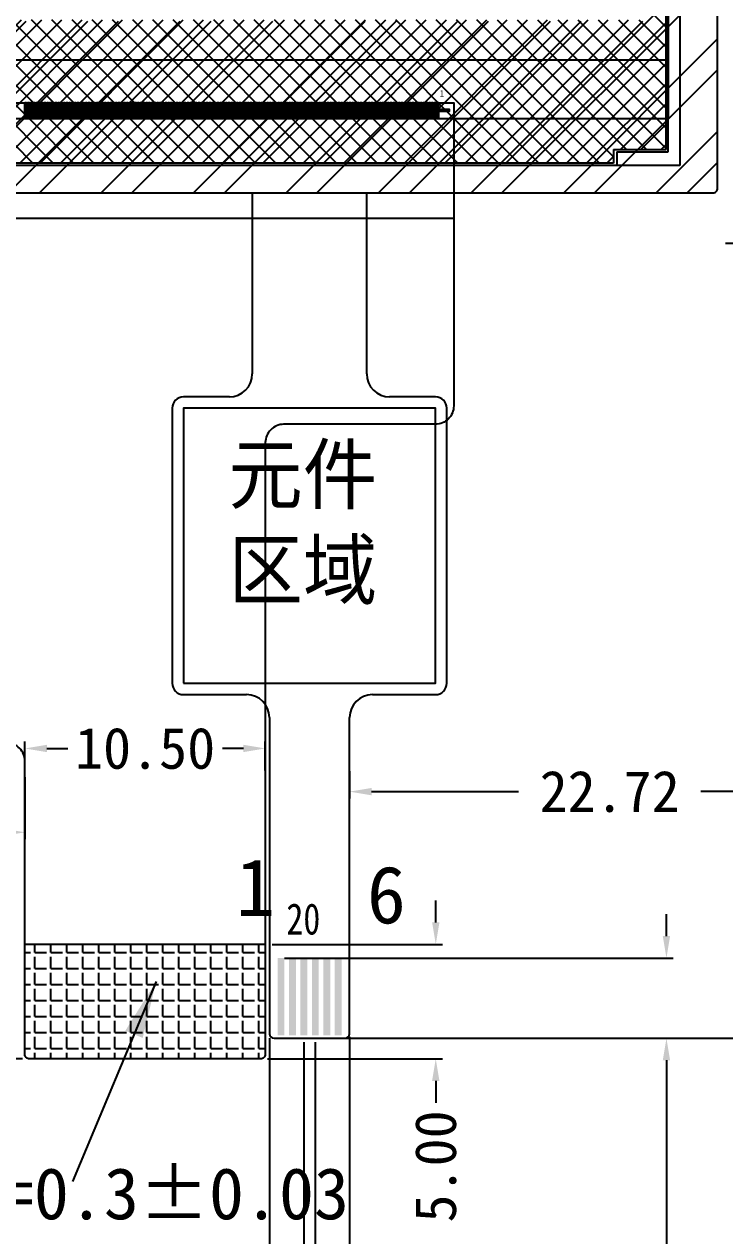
# Model space of a CAD drawing. Header units: millimetres. Extents: x -334 to 203, y -30 to 226.
# Drawn here: x -258.1 to -227.5, y 50 to 102.9 of the extents above; entities that cross this region are included whole.
import ezdxf

# ---------------------------------------------------------------- set-up
doc = ezdxf.new("R2010")
doc.units = ezdxf.units.MM
for name, color, linetype in [('', 7, 'Continuous'), ('DIM', 3, 'Continuous'), ('lens', 6, 'Continuous')]:
    doc.layers.add(name, color=color, linetype=linetype)
doc.styles.add('MONOTXT', font='simsun.ttc', dxfattribs={"width": 0.8, "height": 0.06})
doc.styles.add('宋体', font='')
doc.styles.get('宋体').set_extended_font_data('SimSun')
doc.dimstyles.new('ISO-25', dxfattribs={"dimtxt": 2.5, "dimasz": 2.5, "dimexe": 1.25, "dimexo": 0.625, "dimtad": 1, "dimtxsty": 'Standard', "dimcen": 2.5, "dimadec": 0, "dimazin": 0, "dimtfac": 1, "dimtmove": 0, "dimatfit": 3, "dimfxl": 1, "dimarcsym": 0})
doc.dimstyles.new('ISO-25$0', dxfattribs={"dimscale": 0.6, "dimtxt": 1.2, "dimasz": 1.6, "dimexe": 0.5, "dimexo": 0.5, "dimtad": 0, "dimzin": 1, "dimdsep": 46, "dimtxsty": 'Standard', "dimcen": 1.5, "dimadec": 0, "dimazin": 0, "dimtp": 1.2, "dimtm": 1.2, "dimtfac": 1, "dimtofl": 0, "dimtmove": 0, "dimatfit": 0, "dimfxl": 0.5, "dimtolj": 1, "dimarcsym": 0})

# ---------------------------------------------------------------- blocks, each defined once
blk = doc.blocks.new('A$C39B32D12')
at = {"layer": '', "color": 0}
for p, q in [((22.85, 0), (22.85, -63.6)), ((22.85, -61.05), (-22.85, -61.05)), ((-22.85, -63.6), (22.85, -63.6))]:
    blk.add_line(p, q, dxfattribs=at)
for points in [[(-5.25, -62.9), (-5.19, -62.9), (-5.19, -63.6), (-5.25, -63.6)], [(-5.13, -62.9), (-5.07, -62.9), (-5.07, -63.6), (-5.13, -63.6)], [(-5.01, -62.9), (-4.95, -62.9), (-4.95, -63.6), (-5.01, -63.6)], [(-4.89, -62.9), (-4.83, -62.9), (-4.83, -63.6), (-4.89, -63.6)], [(-4.77, -62.9), (-4.71, -62.9), (-4.71, -63.6), (-4.77, -63.6)], [(-4.65, -62.9), (-4.59, -62.9), (-4.59, -63.6), (-4.65, -63.6)], [(-4.53, -62.9), (-4.47, -62.9), (-4.47, -63.6), (-4.53, -63.6)], [(-4.41, -62.9), (-4.35, -62.9), (-4.35, -63.6), (-4.41, -63.6)], [(-4.29, -62.9), (-4.23, -62.9), (-4.23, -63.6), (-4.29, -63.6)], [(-4.17, -62.9), (-4.11, -62.9), (-4.11, -63.6), (-4.17, -63.6)], [(-4.05, -62.9), (-3.99, -62.9), (-3.99, -63.6), (-4.05, -63.6)], [(-3.93, -62.9), (-3.87, -62.9), (-3.87, -63.6), (-3.93, -63.6)], [(-3.81, -62.9), (-3.75, -62.9), (-3.75, -63.6), (-3.81, -63.6)], [(-3.69, -62.9), (-3.63, -62.9), (-3.63, -63.6), (-3.69, -63.6)], [(-3.57, -62.9), (-3.51, -62.9), (-3.51, -63.6), (-3.57, -63.6)], [(-3.45, -62.9), (-3.39, -62.9), (-3.39, -63.6), (-3.45, -63.6)], [(-3.33, -62.9), (-3.27, -62.9), (-3.27, -63.6), (-3.33, -63.6)], [(-3.21, -62.9), (-3.15, -62.9), (-3.15, -63.6), (-3.21, -63.6)], [(-3.09, -62.9), (-3.03, -62.9), (-3.03, -63.6), (-3.09, -63.6)], [(-2.97, -62.9), (-2.91, -62.9), (-2.91, -63.6), (-2.97, -63.6)], [(-2.85, -62.9), (-2.79, -62.9), (-2.79, -63.6), (-2.85, -63.6)], [(-2.73, -62.9), (-2.67, -62.9), (-2.67, -63.6), (-2.73, -63.6)], [(-2.61, -62.9), (-2.55, -62.9), (-2.55, -63.6), (-2.61, -63.6)], [(-2.49, -62.9), (-2.43, -62.9), (-2.43, -63.6), (-2.49, -63.6)], [(-2.37, -62.9), (-2.31, -62.9), (-2.31, -63.6), (-2.37, -63.6)], [(-2.25, -62.9), (-2.19, -62.9), (-2.19, -63.6), (-2.25, -63.6)], [(-2.13, -62.9), (-2.07, -62.9), (-2.07, -63.6), (-2.13, -63.6)], [(-2.01, -62.9), (-1.95, -62.9), (-1.95, -63.6), (-2.01, -63.6)], [(-1.89, -62.9), (-1.83, -62.9), (-1.83, -63.6), (-1.89, -63.6)], [(-1.77, -62.9), (-1.71, -62.9), (-1.71, -63.6), (-1.77, -63.6)], [(-1.65, -62.9), (-1.59, -62.9), (-1.59, -63.6), (-1.65, -63.6)], [(-1.53, -62.9), (-1.47, -62.9), (-1.47, -63.6), (-1.53, -63.6)], [(-1.41, -62.9), (-1.35, -62.9), (-1.35, -63.6), (-1.41, -63.6)], [(-1.29, -62.9), (-1.23, -62.9), (-1.23, -63.6), (-1.29, -63.6)], [(-1.17, -62.9), (-1.11, -62.9), (-1.11, -63.6), (-1.17, -63.6)], [(-1.05, -62.9), (-0.99, -62.9), (-0.99, -63.6), (-1.05, -63.6)], [(-0.93, -62.9), (-0.87, -62.9), (-0.87, -63.6), (-0.93, -63.6)], [(-0.81, -62.9), (-0.75, -62.9), (-0.75, -63.6), (-0.81, -63.6)], [(-0.69, -62.9), (-0.63, -62.9), (-0.63, -63.6), (-0.69, -63.6)], [(-0.57, -62.9), (-0.51, -62.9), (-0.51, -63.6), (-0.57, -63.6)], [(-0.45, -62.9), (-0.39, -62.9), (-0.39, -63.6), (-0.45, -63.6)], [(-0.33, -62.9), (-0.27, -62.9), (-0.27, -63.6), (-0.33, -63.6)], [(-0.21, -62.9), (-0.15, -62.9), (-0.15, -63.6), (-0.21, -63.6)], [(-0.09, -62.9), (-0.03, -62.9), (-0.03, -63.6), (-0.09, -63.6)], [(0.03, -62.9), (0.09, -62.9), (0.09, -63.6), (0.03, -63.6)], [(0.15, -62.9), (0.21, -62.9), (0.21, -63.6), (0.15, -63.6)], [(0.27, -62.9), (0.33, -62.9), (0.33, -63.6), (0.27, -63.6)], [(0.39, -62.9), (0.45, -62.9), (0.45, -63.6), (0.39, -63.6)], [(0.51, -62.9), (0.57, -62.9), (0.57, -63.6), (0.51, -63.6)], [(0.63, -62.9), (0.69, -62.9), (0.69, -63.6), (0.63, -63.6)], [(0.75, -62.9), (0.81, -62.9), (0.81, -63.6), (0.75, -63.6)], [(0.87, -62.9), (0.93, -62.9), (0.93, -63.6), (0.87, -63.6)], [(0.99, -62.9), (1.05, -62.9), (1.05, -63.6), (0.99, -63.6)], [(1.11, -62.9), (1.17, -62.9), (1.17, -63.6), (1.11, -63.6)], [(1.23, -62.9), (1.29, -62.9), (1.29, -63.6), (1.23, -63.6)], [(1.35, -62.9), (1.41, -62.9), (1.41, -63.6), (1.35, -63.6)], [(1.47, -62.9), (1.53, -62.9), (1.53, -63.6), (1.47, -63.6)], [(1.59, -62.9), (1.65, -62.9), (1.65, -63.6), (1.59, -63.6)], [(1.71, -62.9), (1.77, -62.9), (1.77, -63.6), (1.71, -63.6)], [(1.83, -62.9), (1.89, -62.9), (1.89, -63.6), (1.83, -63.6)], [(1.95, -62.9), (2.01, -62.9), (2.01, -63.6), (1.95, -63.6)], [(2.07, -62.9), (2.13, -62.9), (2.13, -63.6), (2.07, -63.6)], [(2.19, -62.9), (2.25, -62.9), (2.25, -63.6), (2.19, -63.6)], [(2.31, -62.9), (2.37, -62.9), (2.37, -63.6), (2.31, -63.6)], [(2.43, -62.9), (2.49, -62.9), (2.49, -63.6), (2.43, -63.6)], [(2.55, -62.9), (2.61, -62.9), (2.61, -63.6), (2.55, -63.6)], [(2.67, -62.9), (2.73, -62.9), (2.73, -63.6), (2.67, -63.6)], [(2.79, -62.9), (2.85, -62.9), (2.85, -63.6), (2.79, -63.6)], [(2.91, -62.9), (2.97, -62.9), (2.97, -63.6), (2.91, -63.6)], [(3.03, -62.9), (3.09, -62.9), (3.09, -63.6), (3.03, -63.6)], [(3.15, -62.9), (3.21, -62.9), (3.21, -63.6), (3.15, -63.6)], [(3.27, -62.9), (3.33, -62.9), (3.33, -63.6), (3.27, -63.6)], [(3.39, -62.9), (3.45, -62.9), (3.45, -63.6), (3.39, -63.6)], [(3.51, -62.9), (3.57, -62.9), (3.57, -63.6), (3.51, -63.6)], [(3.63, -62.9), (3.69, -62.9), (3.69, -63.6), (3.63, -63.6)], [(3.75, -62.9), (3.81, -62.9), (3.81, -63.6), (3.75, -63.6)], [(3.87, -62.9), (3.93, -62.9), (3.93, -63.6), (3.87, -63.6)], [(3.99, -62.9), (4.05, -62.9), (4.05, -63.6), (3.99, -63.6)], [(4.11, -62.9), (4.17, -62.9), (4.17, -63.6), (4.11, -63.6)], [(4.23, -62.9), (4.29, -62.9), (4.29, -63.6), (4.23, -63.6)], [(4.35, -62.9), (4.41, -62.9), (4.41, -63.6), (4.35, -63.6)], [(4.47, -62.9), (4.53, -62.9), (4.53, -63.6), (4.47, -63.6)], [(4.59, -62.9), (4.65, -62.9), (4.65, -63.6), (4.59, -63.6)], [(4.71, -62.9), (4.77, -62.9), (4.77, -63.6), (4.71, -63.6)], [(4.83, -62.9), (4.89, -62.9), (4.89, -63.6), (4.83, -63.6)], [(4.95, -62.9), (5.01, -62.9), (5.01, -63.6), (4.95, -63.6)], [(5.07, -62.9), (5.13, -62.9), (5.13, -63.6), (5.07, -63.6)], [(5.19, -62.9), (5.25, -62.9), (5.25, -63.6), (5.19, -63.6)], [(5.31, -62.9), (5.37, -62.9), (5.37, -63.6), (5.31, -63.6)], [(5.43, -62.9), (5.49, -62.9), (5.49, -63.6), (5.43, -63.6)], [(5.55, -62.9), (5.61, -62.9), (5.61, -63.6), (5.55, -63.6)], [(5.67, -62.9), (5.73, -62.9), (5.73, -63.6), (5.67, -63.6)], [(5.79, -62.9), (5.85, -62.9), (5.85, -63.6), (5.79, -63.6)], [(5.91, -62.9), (5.97, -62.9), (5.97, -63.6), (5.91, -63.6)], [(6.03, -62.9), (6.09, -62.9), (6.09, -63.6), (6.03, -63.6)], [(6.15, -62.9), (6.21, -62.9), (6.21, -63.6), (6.15, -63.6)], [(6.27, -62.9), (6.33, -62.9), (6.33, -63.6), (6.27, -63.6)], [(6.39, -62.9), (6.45, -62.9), (6.45, -63.6), (6.39, -63.6)], [(6.51, -62.9), (6.57, -62.9), (6.57, -63.6), (6.51, -63.6)], [(6.63, -62.9), (6.69, -62.9), (6.69, -63.6), (6.63, -63.6)], [(6.75, -62.9), (6.81, -62.9), (6.81, -63.6), (6.75, -63.6)], [(6.87, -62.9), (6.93, -62.9), (6.93, -63.6), (6.87, -63.6)], [(6.99, -62.9), (7.05, -62.9), (7.05, -63.6), (6.99, -63.6)], [(7.11, -62.9), (7.17, -62.9), (7.17, -63.6), (7.11, -63.6)], [(7.23, -62.9), (7.29, -62.9), (7.29, -63.6), (7.23, -63.6)], [(7.35, -62.9), (7.41, -62.9), (7.41, -63.6), (7.35, -63.6)], [(7.47, -62.9), (7.53, -62.9), (7.53, -63.6), (7.47, -63.6)], [(7.59, -62.9), (7.65, -62.9), (7.65, -63.6), (7.59, -63.6)], [(7.71, -62.9), (7.77, -62.9), (7.77, -63.6), (7.71, -63.6)], [(7.83, -62.9), (7.89, -62.9), (7.89, -63.6), (7.83, -63.6)], [(7.95, -62.9), (8.01, -62.9), (8.01, -63.6), (7.95, -63.6)], [(8.07, -62.9), (8.13, -62.9), (8.13, -63.6), (8.07, -63.6)], [(8.19, -62.9), (8.25, -62.9), (8.25, -63.6), (8.19, -63.6)], [(8.31, -62.9), (8.37, -62.9), (8.37, -63.6), (8.31, -63.6)], [(8.43, -62.9), (8.49, -62.9), (8.49, -63.6), (8.43, -63.6)], [(8.55, -62.9), (8.61, -62.9), (8.61, -63.6), (8.55, -63.6)], [(8.67, -62.9), (8.73, -62.9), (8.73, -63.6), (8.67, -63.6)], [(8.79, -62.9), (8.85, -62.9), (8.85, -63.6), (8.79, -63.6)], [(8.91, -62.9), (8.97, -62.9), (8.97, -63.6), (8.91, -63.6)], [(9.03, -62.9), (9.09, -62.9), (9.09, -63.6), (9.03, -63.6)], [(9.15, -62.9), (9.21, -62.9), (9.21, -63.6), (9.15, -63.6)], [(9.27, -62.9), (9.33, -62.9), (9.33, -63.6), (9.27, -63.6)], [(9.39, -62.9), (9.45, -62.9), (9.45, -63.6), (9.39, -63.6)], [(9.51, -62.9), (9.57, -62.9), (9.57, -63.6), (9.51, -63.6)], [(9.63, -62.9), (9.69, -62.9), (9.69, -63.6), (9.63, -63.6)], [(9.75, -62.9), (9.81, -62.9), (9.81, -63.6), (9.75, -63.6)], [(9.87, -62.9), (9.93, -62.9), (9.93, -63.6), (9.87, -63.6)], [(9.99, -62.9), (10.05, -62.9), (10.05, -63.6), (9.99, -63.6)], [(10.11, -62.9), (10.17, -62.9), (10.17, -63.6), (10.11, -63.6)], [(10.23, -62.9), (10.29, -62.9), (10.29, -63.6), (10.23, -63.6)], [(10.35, -62.9), (10.41, -62.9), (10.41, -63.6), (10.35, -63.6)], [(10.47, -62.9), (10.53, -62.9), (10.53, -63.6), (10.47, -63.6)], [(10.59, -62.9), (10.65, -62.9), (10.65, -63.6), (10.59, -63.6)], [(10.71, -62.9), (10.77, -62.9), (10.77, -63.6), (10.71, -63.6)], [(10.83, -62.9), (10.89, -62.9), (10.89, -63.6), (10.83, -63.6)], [(10.95, -62.9), (11.01, -62.9), (11.01, -63.6), (10.95, -63.6)], [(11.07, -62.9), (11.13, -62.9), (11.13, -63.6), (11.07, -63.6)], [(11.19, -62.9), (11.25, -62.9), (11.25, -63.6), (11.19, -63.6)], [(11.31, -62.9), (11.37, -62.9), (11.37, -63.6), (11.31, -63.6)], [(11.43, -62.9), (11.49, -62.9), (11.49, -63.6), (11.43, -63.6)], [(11.55, -62.9), (11.61, -62.9), (11.61, -63.6), (11.55, -63.6)], [(11.67, -62.9), (11.73, -62.9), (11.73, -63.6), (11.67, -63.6)], [(11.79, -62.9), (11.85, -62.9), (11.85, -63.6), (11.79, -63.6)], [(11.91, -62.9), (11.97, -62.9), (11.97, -63.6), (11.91, -63.6)], [(12.03, -62.9), (12.09, -62.9), (12.09, -63.6), (12.03, -63.6)], [(12.15, -62.9), (12.21, -62.9), (12.21, -63.6), (12.15, -63.6)], [(12.27, -62.9), (12.33, -62.9), (12.33, -63.6), (12.27, -63.6)], [(12.39, -62.9), (12.45, -62.9), (12.45, -63.6), (12.39, -63.6)], [(12.51, -62.9), (12.57, -62.9), (12.57, -63.6), (12.51, -63.6)], [(12.63, -62.9), (12.69, -62.9), (12.69, -63.6), (12.63, -63.6)], [(12.75, -62.9), (12.81, -62.9), (12.81, -63.6), (12.75, -63.6)], [(12.81, -63.2), (13.28, -63.2), (13.28, -63.3), (12.81, -63.3)]]:
    blk.add_lwpolyline(points, close=True, dxfattribs=at)
at = {"insert": (12.866, -62.368), "char_height": 0.27632, "width": 1.94809, "attachment_point": 1, "rotation": 0, "style": '宋体'}
blk.add_mtext('{\\fNSimSun|b0|i0|c134|p49;\\C0;1}', dxfattribs=at)
blk = doc.blocks.new('*D102')
at = {"color": 0, "lineweight": -2}
for p, q in [((-276.624, 95.556), (-306.919, 95.556)), ((-306.619, 94.596), (-306.619, 80.481)), ((-306.619, 58.716), (-306.619, 72.831)), ((-258.124, 57.756), (-306.919, 57.756))]:
    blk.add_line(p, q, dxfattribs=at)
at = {"color": 0}
for points in [[(-306.779, 94.596), (-306.459, 94.596), (-306.619, 95.556)], [(-306.779, 58.716), (-306.459, 58.716), (-306.619, 57.756)]]:
    blk.add_solid(points, dxfattribs=at)
at = {"layer": 'Defpoints', "color": 0}
for p in [(-276.324, 95.556), (-306.619, 57.756), (-257.824, 57.756)]:
    blk.add_point(p, dxfattribs=at)
at = {"color": 0, "insert": (-306.619, 76.656), "char_height": 1.8, "attachment_point": 5, "rotation": 90}
blk.add_mtext('\\A1;37.80', dxfattribs=at)
blk = doc.blocks.new('*D103')
at = {"color": 0, "lineweight": -2}
for p, q in [((-276.324, 96.456), (-276.324, 67.348)), ((-258.024, 70.05), (-258.024, 67.348)), ((-275.364, 67.648), (-270.699, 67.648)), ((-258.984, 67.648), (-263.649, 67.648))]:
    blk.add_line(p, q, dxfattribs=at)
at = {"color": 0}
for points in [[(-275.364, 67.808), (-275.364, 67.488), (-276.324, 67.648)], [(-258.984, 67.808), (-258.984, 67.488), (-258.024, 67.648)]]:
    blk.add_solid(points, dxfattribs=at)
at = {"layer": 'Defpoints', "color": 0}
for p in [(-276.324, 96.756), (-258.024, 70.35), (-258.024, 67.648)]:
    blk.add_point(p, dxfattribs=at)
at = {"color": 0, "insert": (-267.174, 67.648), "char_height": 1.8, "attachment_point": 5}
blk.add_mtext('\\A1;18.30', dxfattribs=at)
blk = doc.blocks.new('*D104')
at = {"color": 0, "lineweight": -2}
for p, q in [((-258.024, 70.35), (-258.024, 71.606)), ((-247.524, 70.35), (-247.524, 71.606)), ((-257.064, 71.306), (-256.149, 71.306)), ((-248.484, 71.306), (-249.399, 71.306))]:
    blk.add_line(p, q, dxfattribs=at)
at = {"color": 0}
for points in [[(-257.064, 71.466), (-257.064, 71.146), (-258.024, 71.306)], [(-248.484, 71.466), (-248.484, 71.146), (-247.524, 71.306)]]:
    blk.add_solid(points, dxfattribs=at)
at = {"layer": 'Defpoints', "color": 0}
for p in [(-247.524, 71.306), (-258.024, 70.05), (-247.524, 70.05)]:
    blk.add_point(p, dxfattribs=at)
at = {"color": 0, "insert": (-252.774, 71.306), "char_height": 1.8, "attachment_point": 5}
blk.add_mtext('\\A1;10.50', dxfattribs=at)
blk = doc.blocks.new('*D105')
at = {"color": 0, "lineweight": -2}
for p, q in [((-240.08, 63.716), (-240.08, 64.676)), ((-247.224, 62.756), (-239.78, 62.756)), ((-247.424, 57.756), (-239.78, 57.756)), ((-240.08, 56.796), (-240.08, 55.836))]:
    blk.add_line(p, q, dxfattribs=at)
at = {"color": 0}
for points in [[(-240.24, 63.716), (-239.92, 63.716), (-240.08, 62.756)], [(-240.24, 56.796), (-239.92, 56.796), (-240.08, 57.756)]]:
    blk.add_solid(points, dxfattribs=at)
at = {"layer": 'Defpoints', "color": 0}
for p in [(-247.524, 62.756), (-247.724, 57.756), (-240.08, 57.756)]:
    blk.add_point(p, dxfattribs=at)
at = {"color": 0, "insert": (-240.08, 53.061), "char_height": 1.8, "attachment_point": 5, "rotation": 90}
blk.add_mtext('\\A1;5.00', dxfattribs=at)
blk = doc.blocks.new('*D248')
at = {"layer": 'Defpoints', "color": 0}
for p in [(-247.344, 58.956), (-243.844, 59.021), (-243.844, 43.969)]:
    blk.add_point(p, dxfattribs=at)
at = {"layer": 'DIM', "color": 0, "lineweight": -2}
for p, q in [((-243.844, 58.721), (-243.844, 43.669)), ((-247.344, 58.656), (-247.344, 43.669)), ((-248.304, 43.969), (-249.264, 43.969)), ((-242.884, 43.969), (-237.846, 43.969))]:
    blk.add_line(p, q, dxfattribs=at)
at = {"layer": 'DIM', "color": 0}
for points in [[(-248.304, 44.129), (-248.304, 43.809), (-247.344, 43.969)], [(-242.884, 44.129), (-242.884, 43.809), (-243.844, 43.969)]]:
    blk.add_solid(points, dxfattribs=at)
at = {"layer": 'DIM', "color": 0, "insert": (-235.051, 43.969), "char_height": 1.8, "attachment_point": 5, "style": '宋体'}
blk.add_mtext('\\A1;3.50', dxfattribs=at)
blk = doc.blocks.new('*D251')
at = {"layer": 'Defpoints', "color": 0}
for p in [(-245.84, 58.789), (-245.34, 58.789), (-245.34, 47.27)]:
    blk.add_point(p, dxfattribs=at)
at = {"layer": 'DIM', "color": 0, "lineweight": -2}
for p, q in [((-245.84, 58.489), (-245.84, 46.97)), ((-245.34, 58.489), (-245.34, 46.97)), ((-246.8, 47.27), (-247.76, 47.27)), ((-244.38, 47.27), (-241.184, 47.27))]:
    blk.add_line(p, q, dxfattribs=at)
at = {"layer": 'DIM', "color": 0}
for points in [[(-246.8, 47.43), (-246.8, 47.11), (-245.84, 47.27)], [(-244.38, 47.43), (-244.38, 47.11), (-245.34, 47.27)]]:
    blk.add_solid(points, dxfattribs=at)
at = {"layer": 'DIM', "color": 0, "insert": (-237.064, 47.27), "char_height": 1.8, "attachment_point": 5, "style": '宋体'}
blk.add_mtext('\\A1;P*0.50', dxfattribs=at)
blk = doc.blocks.new('*D252')
at = {"layer": 'Defpoints', "color": 0}
for p in [(-246.99, 62.156), (-230.005, 62.156), (-246.834, 58.656)]:
    blk.add_point(p, dxfattribs=at)
at = {"layer": 'DIM', "color": 0, "lineweight": -2}
for p, q in [((-230.005, 63.116), (-230.005, 64.076)), ((-246.69, 62.156), (-229.705, 62.156)), ((-246.534, 58.656), (-229.705, 58.656)), ((-230.005, 57.696), (-230.005, 49.17))]:
    blk.add_line(p, q, dxfattribs=at)
at = {"layer": 'DIM', "color": 0}
for points in [[(-230.165, 63.116), (-229.845, 63.116), (-230.005, 62.156)], [(-230.165, 57.696), (-229.845, 57.696), (-230.005, 58.656)]]:
    blk.add_solid(points, dxfattribs=at)
at = {"layer": 'DIM', "color": 0, "insert": (-230.005, 43.19), "char_height": 1.8, "attachment_point": 5, "rotation": 90, "style": '宋体'}
blk.add_mtext('\\A1;3.50%%P0.3', dxfattribs=at)
blk = doc.blocks.new('*D260')
at = {"color": 0, "lineweight": -2}
for p, q in [((-227.419, 93.356), (-207.216, 93.356)), ((-207.516, 92.396), (-207.516, 79.831)), ((-207.516, 59.616), (-207.516, 72.181)), ((-243.744, 58.656), (-207.216, 58.656))]:
    blk.add_line(p, q, dxfattribs=at)
at = {"color": 0}
for points in [[(-207.676, 92.396), (-207.356, 92.396), (-207.516, 93.356)], [(-207.676, 59.616), (-207.356, 59.616), (-207.516, 58.656)]]:
    blk.add_solid(points, dxfattribs=at)
at = {"layer": 'Defpoints', "color": 0}
for p in [(-227.719, 93.356), (-207.516, 93.356), (-244.044, 58.656)]:
    blk.add_point(p, dxfattribs=at)
at = {"color": 0, "insert": (-207.516, 76.006), "char_height": 1.8, "attachment_point": 5, "rotation": 90}
blk.add_mtext('\\A1;34.70', dxfattribs=at)
blk = doc.blocks.new('*D262')
at = {"color": 0, "lineweight": -2}
for p, q in [((-221.124, 97.056), (-221.124, 69.122)), ((-243.844, 70.314), (-243.844, 69.122)), ((-242.884, 69.422), (-236.459, 69.422)), ((-222.084, 69.422), (-228.509, 69.422))]:
    blk.add_line(p, q, dxfattribs=at)
at = {"color": 0}
for points in [[(-242.884, 69.582), (-242.884, 69.262), (-243.844, 69.422)], [(-222.084, 69.582), (-222.084, 69.262), (-221.124, 69.422)]]:
    blk.add_solid(points, dxfattribs=at)
at = {"layer": 'Defpoints', "color": 0}
for p in [(-221.124, 97.356), (-243.844, 70.614), (-221.124, 69.422)]:
    blk.add_point(p, dxfattribs=at)
at = {"color": 0, "insert": (-232.484, 69.422), "char_height": 1.8, "attachment_point": 5}
blk.add_mtext('\\A1;22.72', dxfattribs=at)

msp = doc.modelspace()

# ---------------------------------------------------------------- hatches: boundary and pattern name
h = msp.add_hatch()
h.set_pattern_fill('ANSI37', color=0, scale=5, style=0)
h.set_pattern_definition([(45, (-18876.9607, 16054.7717), (-0.441941738, 0.441941738), []), (135, (-18876.9607, 16054.7717), (-0.441941738, -0.441941738), [])])
h.paths.add_polyline_path([(-232.319, 96.856), (-232.319, 97.456), (-230.024, 97.456), (-230.024, 162.406), (-275.724, 162.406), (-275.724, 97.456), (-273.429, 97.456), (-273.429, 96.856)])
h.paths.add_polyline_path([(-274.774, 103.106), (-274.774, 161.306), (-230.974, 161.306), (-230.974, 103.106)], flags=16)
h = msp.add_hatch()
h.set_pattern_fill('ANGLE', color=0, scale=0.1, style=0)
h.set_pattern_definition([(0, (285.84776, 21.8858), (0, 0.6985), [0.508, -0.1905]), (90, (285.84776, 21.8858), (-0.6985, 4e-17), [0.508, -0.1905])])
h.paths.add_polyline_path([(-247.724, 57.756, 0.414214), (-247.524, 57.956), (-247.524, 62.756), (-258.024, 62.756), (-258.024, 57.956, 0.414214), (-257.824, 57.756)])
at = {"layer": 'lens'}
h = msp.add_hatch(dxfattribs=at)
h.set_pattern_fill('ANSI32', color=256, scale=0.3, style=0)
h.set_pattern_definition([(45, (-2106.527, -1428.9422), (-2.0205576, 2.0205576), []), (45, (-2105.18, -1428.9422), (-2.0205576, 2.0205576), [])])
h.paths.add_polyline_path([(-230.674, 103.056), (-274.874, 103.056), (-274.874, 161.656), (-230.674, 161.656)], flags=16)
edge = h.paths.add_edge_path()
edge.add_line((-277.774, 164.056), (-277.774, 95.756))
edge.add_arc((-277.574, 95.756), 0.2, 180, 270)
edge.add_line((-277.574, 95.556), (-227.974, 95.556))
edge.add_arc((-227.974, 95.756), 0.2, 270, 360)
edge.add_line((-227.774, 95.756), (-227.774, 164.056))
edge.add_arc((-227.974, 164.056), 0.2, 360, 450)
edge.add_line((-227.974, 164.256), (-277.574, 164.256))
edge.add_arc((-277.574, 164.056), 0.2, 90, 180)

# ---------------------------------------------------------------- linework, layer by layer
at = {"color": 0, "ltscale": 3}
for p, q in [((-229.424, 163.356), (-229.424, 96.756)), ((-232.319, 97.456), (-232.319, 96.856)), ((-232.319, 97.456), (-230.024, 97.456)), ((-232.169, 97.356), (-232.169, 96.756)), ((-232.169, 97.356), (-229.924, 97.356)), ((-232.319, 96.856), (-273.429, 96.856)), ((-229.424, 96.756), (-276.324, 96.756))]:
    msp.add_line(p, q, dxfattribs=at)
at = {"color": 0}
for p, q in [((-230.024, 97.456), (-230.024, 162.406)), ((-229.924, 97.356), (-229.924, 161.506)), ((-266.254, 94.456), (-239.294, 94.456)), ((-247.524, 62.756), (-258.024, 62.756))]:
    msp.add_line(p, q, dxfattribs=at)
msp.add_lwpolyline([(-257.824, 57.756, -0.414214), (-258.024, 57.956), (-258.024, 70.75, 0.414214), (-258.824, 71.55), (-265.454, 71.55, -0.414214), (-266.254, 72.35), (-266.254, 99.486), (-239.294, 99.486), (-239.294, 86.256, -0.414214), (-240.094, 85.456), (-246.724, 85.456, 0.414214), (-247.524, 84.656), (-247.524, 57.956, -0.414214), (-247.724, 57.756)], format="xyb", close=True, dxfattribs=at)
for points in [[(-257.964, 99.486), (-258.024, 99.486), (-258.024, 98.806), (-257.964, 98.806), (-257.964, 99.486)], [(-257.844, 99.486), (-257.904, 99.486), (-257.904, 98.806), (-257.844, 98.806), (-257.844, 99.486)], [(-257.724, 99.486), (-257.784, 99.486), (-257.784, 98.806), (-257.724, 98.806), (-257.724, 99.486)], [(-257.604, 99.486), (-257.664, 99.486), (-257.664, 98.806), (-257.604, 98.806), (-257.604, 99.486)], [(-257.484, 99.486), (-257.544, 99.486), (-257.544, 98.806), (-257.484, 98.806), (-257.484, 99.486)], [(-257.364, 99.486), (-257.424, 99.486), (-257.424, 98.806), (-257.364, 98.806), (-257.364, 99.486)], [(-257.244, 99.486), (-257.304, 99.486), (-257.304, 98.806), (-257.244, 98.806), (-257.244, 99.486)], [(-257.124, 99.486), (-257.184, 99.486), (-257.184, 98.806), (-257.124, 98.806), (-257.124, 99.486)], [(-257.004, 99.486), (-257.064, 99.486), (-257.064, 98.806), (-257.004, 98.806), (-257.004, 99.486)], [(-256.884, 99.486), (-256.944, 99.486), (-256.944, 98.806), (-256.884, 98.806), (-256.884, 99.486)], [(-256.764, 99.486), (-256.824, 99.486), (-256.824, 98.806), (-256.764, 98.806), (-256.764, 99.486)], [(-256.644, 99.486), (-256.704, 99.486), (-256.704, 98.806), (-256.644, 98.806), (-256.644, 99.486)], [(-256.524, 99.486), (-256.584, 99.486), (-256.584, 98.806), (-256.524, 98.806), (-256.524, 99.486)], [(-256.404, 99.486), (-256.464, 99.486), (-256.464, 98.806), (-256.404, 98.806), (-256.404, 99.486)], [(-256.284, 99.486), (-256.344, 99.486), (-256.344, 98.806), (-256.284, 98.806), (-256.284, 99.486)], [(-256.164, 99.486), (-256.224, 99.486), (-256.224, 98.806), (-256.164, 98.806), (-256.164, 99.486)], [(-256.044, 99.486), (-256.104, 99.486), (-256.104, 98.806), (-256.044, 98.806), (-256.044, 99.486)], [(-255.924, 99.486), (-255.984, 99.486), (-255.984, 98.806), (-255.924, 98.806), (-255.924, 99.486)], [(-255.804, 99.486), (-255.864, 99.486), (-255.864, 98.806), (-255.804, 98.806), (-255.804, 99.486)], [(-255.684, 99.486), (-255.744, 99.486), (-255.744, 98.806), (-255.684, 98.806), (-255.684, 99.486)], [(-255.564, 99.486), (-255.624, 99.486), (-255.624, 98.806), (-255.564, 98.806), (-255.564, 99.486)], [(-255.444, 99.486), (-255.504, 99.486), (-255.504, 98.806), (-255.444, 98.806), (-255.444, 99.486)], [(-255.324, 99.486), (-255.384, 99.486), (-255.384, 98.806), (-255.324, 98.806), (-255.324, 99.486)], [(-255.204, 99.486), (-255.264, 99.486), (-255.264, 98.806), (-255.204, 98.806), (-255.204, 99.486)], [(-255.084, 99.486), (-255.144, 99.486), (-255.144, 98.806), (-255.084, 98.806), (-255.084, 99.486)], [(-254.964, 99.486), (-255.024, 99.486), (-255.024, 98.806), (-254.964, 98.806), (-254.964, 99.486)], [(-254.844, 99.486), (-254.904, 99.486), (-254.904, 98.806), (-254.844, 98.806), (-254.844, 99.486)], [(-254.724, 99.486), (-254.784, 99.486), (-254.784, 98.806), (-254.724, 98.806), (-254.724, 99.486)], [(-254.604, 99.486), (-254.664, 99.486), (-254.664, 98.806), (-254.604, 98.806), (-254.604, 99.486)], [(-254.484, 99.486), (-254.544, 99.486), (-254.544, 98.806), (-254.484, 98.806), (-254.484, 99.486)], [(-254.364, 99.486), (-254.424, 99.486), (-254.424, 98.806), (-254.364, 98.806), (-254.364, 99.486)], [(-254.244, 99.486), (-254.304, 99.486), (-254.304, 98.806), (-254.244, 98.806), (-254.244, 99.486)], [(-254.124, 99.486), (-254.184, 99.486), (-254.184, 98.806), (-254.124, 98.806), (-254.124, 99.486)], [(-254.004, 99.486), (-254.064, 99.486), (-254.064, 98.806), (-254.004, 98.806), (-254.004, 99.486)], [(-253.884, 99.486), (-253.944, 99.486), (-253.944, 98.806), (-253.884, 98.806), (-253.884, 99.486)], [(-253.764, 99.486), (-253.824, 99.486), (-253.824, 98.806), (-253.764, 98.806), (-253.764, 99.486)], [(-253.644, 99.486), (-253.704, 99.486), (-253.704, 98.806), (-253.644, 98.806), (-253.644, 99.486)], [(-253.524, 99.486), (-253.584, 99.486), (-253.584, 98.806), (-253.524, 98.806), (-253.524, 99.486)], [(-253.404, 99.486), (-253.464, 99.486), (-253.464, 98.806), (-253.404, 98.806), (-253.404, 99.486)], [(-253.284, 99.486), (-253.344, 99.486), (-253.344, 98.806), (-253.284, 98.806), (-253.284, 99.486)], [(-253.164, 99.486), (-253.224, 99.486), (-253.224, 98.806), (-253.164, 98.806), (-253.164, 99.486)], [(-253.044, 99.486), (-253.104, 99.486), (-253.104, 98.806), (-253.044, 98.806), (-253.044, 99.486)], [(-252.924, 99.486), (-252.984, 99.486), (-252.984, 98.806), (-252.924, 98.806), (-252.924, 99.486)], [(-252.804, 99.486), (-252.864, 99.486), (-252.864, 98.806), (-252.804, 98.806), (-252.804, 99.486)], [(-252.684, 99.486), (-252.744, 99.486), (-252.744, 98.806), (-252.684, 98.806), (-252.684, 99.486)], [(-252.564, 99.486), (-252.624, 99.486), (-252.624, 98.806), (-252.564, 98.806), (-252.564, 99.486)], [(-252.444, 99.486), (-252.504, 99.486), (-252.504, 98.806), (-252.444, 98.806), (-252.444, 99.486)], [(-252.324, 99.486), (-252.384, 99.486), (-252.384, 98.806), (-252.324, 98.806), (-252.324, 99.486)], [(-252.204, 99.486), (-252.264, 99.486), (-252.264, 98.806), (-252.204, 98.806), (-252.204, 99.486)], [(-252.084, 99.486), (-252.144, 99.486), (-252.144, 98.806), (-252.084, 98.806), (-252.084, 99.486)], [(-251.964, 99.486), (-252.024, 99.486), (-252.024, 98.806), (-251.964, 98.806), (-251.964, 99.486)], [(-251.844, 99.486), (-251.904, 99.486), (-251.904, 98.806), (-251.844, 98.806), (-251.844, 99.486)], [(-251.724, 99.486), (-251.784, 99.486), (-251.784, 98.806), (-251.724, 98.806), (-251.724, 99.486)], [(-251.604, 99.486), (-251.664, 99.486), (-251.664, 98.806), (-251.604, 98.806), (-251.604, 99.486)], [(-251.484, 99.486), (-251.544, 99.486), (-251.544, 98.806), (-251.484, 98.806), (-251.484, 99.486)], [(-251.364, 99.486), (-251.424, 99.486), (-251.424, 98.806), (-251.364, 98.806), (-251.364, 99.486)], [(-251.244, 99.486), (-251.304, 99.486), (-251.304, 98.806), (-251.244, 98.806), (-251.244, 99.486)], [(-251.124, 99.486), (-251.184, 99.486), (-251.184, 98.806), (-251.124, 98.806), (-251.124, 99.486)], [(-251.004, 99.486), (-251.064, 99.486), (-251.064, 98.806), (-251.004, 98.806), (-251.004, 99.486)], [(-250.884, 99.486), (-250.944, 99.486), (-250.944, 98.806), (-250.884, 98.806), (-250.884, 99.486)], [(-250.764, 99.486), (-250.824, 99.486), (-250.824, 98.806), (-250.764, 98.806), (-250.764, 99.486)], [(-250.644, 99.486), (-250.704, 99.486), (-250.704, 98.806), (-250.644, 98.806), (-250.644, 99.486)], [(-250.524, 99.486), (-250.584, 99.486), (-250.584, 98.806), (-250.524, 98.806), (-250.524, 99.486)], [(-250.404, 99.486), (-250.464, 99.486), (-250.464, 98.806), (-250.404, 98.806), (-250.404, 99.486)], [(-250.284, 99.486), (-250.344, 99.486), (-250.344, 98.806), (-250.284, 98.806), (-250.284, 99.486)], [(-250.164, 99.486), (-250.224, 99.486), (-250.224, 98.806), (-250.164, 98.806), (-250.164, 99.486)], [(-250.044, 99.486), (-250.104, 99.486), (-250.104, 98.806), (-250.044, 98.806), (-250.044, 99.486)], [(-249.924, 99.486), (-249.984, 99.486), (-249.984, 98.806), (-249.924, 98.806), (-249.924, 99.486)], [(-249.804, 99.486), (-249.864, 99.486), (-249.864, 98.806), (-249.804, 98.806), (-249.804, 99.486)], [(-249.684, 99.486), (-249.744, 99.486), (-249.744, 98.806), (-249.684, 98.806), (-249.684, 99.486)], [(-249.564, 99.486), (-249.624, 99.486), (-249.624, 98.806), (-249.564, 98.806), (-249.564, 99.486)], [(-249.444, 99.486), (-249.504, 99.486), (-249.504, 98.806), (-249.444, 98.806), (-249.444, 99.486)], [(-249.324, 99.486), (-249.384, 99.486), (-249.384, 98.806), (-249.324, 98.806), (-249.324, 99.486)], [(-249.204, 99.486), (-249.264, 99.486), (-249.264, 98.806), (-249.204, 98.806), (-249.204, 99.486)], [(-249.084, 99.486), (-249.144, 99.486), (-249.144, 98.806), (-249.084, 98.806), (-249.084, 99.486)], [(-248.964, 99.486), (-249.024, 99.486), (-249.024, 98.806), (-248.964, 98.806), (-248.964, 99.486)], [(-248.844, 99.486), (-248.904, 99.486), (-248.904, 98.806), (-248.844, 98.806), (-248.844, 99.486)], [(-248.724, 99.486), (-248.784, 99.486), (-248.784, 98.806), (-248.724, 98.806), (-248.724, 99.486)], [(-248.604, 99.486), (-248.664, 99.486), (-248.664, 98.806), (-248.604, 98.806), (-248.604, 99.486)], [(-248.484, 99.486), (-248.544, 99.486), (-248.544, 98.806), (-248.484, 98.806), (-248.484, 99.486)], [(-248.364, 99.486), (-248.424, 99.486), (-248.424, 98.806), (-248.364, 98.806), (-248.364, 99.486)], [(-248.244, 99.486), (-248.304, 99.486), (-248.304, 98.806), (-248.244, 98.806), (-248.244, 99.486)], [(-248.124, 99.486), (-248.184, 99.486), (-248.184, 98.806), (-248.124, 98.806), (-248.124, 99.486)], [(-248.004, 99.486), (-248.064, 99.486), (-248.064, 98.806), (-248.004, 98.806), (-248.004, 99.486)], [(-247.884, 99.486), (-247.944, 99.486), (-247.944, 98.806), (-247.884, 98.806), (-247.884, 99.486)], [(-247.764, 99.486), (-247.824, 99.486), (-247.824, 98.806), (-247.764, 98.806), (-247.764, 99.486)], [(-247.644, 99.486), (-247.704, 99.486), (-247.704, 98.806), (-247.644, 98.806), (-247.644, 99.486)], [(-247.524, 99.486), (-247.584, 99.486), (-247.584, 98.806), (-247.524, 98.806), (-247.524, 99.486)], [(-247.404, 99.486), (-247.464, 99.486), (-247.464, 98.806), (-247.404, 98.806), (-247.404, 99.486)], [(-247.284, 99.486), (-247.344, 99.486), (-247.344, 98.806), (-247.284, 98.806), (-247.284, 99.486)], [(-247.164, 99.486), (-247.224, 99.486), (-247.224, 98.806), (-247.164, 98.806), (-247.164, 99.486)], [(-247.044, 99.486), (-247.104, 99.486), (-247.104, 98.806), (-247.044, 98.806), (-247.044, 99.486)], [(-246.924, 99.486), (-246.984, 99.486), (-246.984, 98.806), (-246.924, 98.806), (-246.924, 99.486)], [(-246.804, 99.486), (-246.864, 99.486), (-246.864, 98.806), (-246.804, 98.806), (-246.804, 99.486)], [(-246.684, 99.486), (-246.744, 99.486), (-246.744, 98.806), (-246.684, 98.806), (-246.684, 99.486)], [(-246.564, 99.486), (-246.624, 99.486), (-246.624, 98.806), (-246.564, 98.806), (-246.564, 99.486)], [(-246.444, 99.486), (-246.504, 99.486), (-246.504, 98.806), (-246.444, 98.806), (-246.444, 99.486)], [(-246.324, 99.486), (-246.384, 99.486), (-246.384, 98.806), (-246.324, 98.806), (-246.324, 99.486)], [(-246.204, 99.486), (-246.264, 99.486), (-246.264, 98.806), (-246.204, 98.806), (-246.204, 99.486)], [(-246.084, 99.486), (-246.144, 99.486), (-246.144, 98.806), (-246.084, 98.806), (-246.084, 99.486)], [(-245.964, 99.486), (-246.024, 99.486), (-246.024, 98.806), (-245.964, 98.806), (-245.964, 99.486)], [(-245.844, 99.486), (-245.904, 99.486), (-245.904, 98.806), (-245.844, 98.806), (-245.844, 99.486)], [(-245.724, 99.486), (-245.784, 99.486), (-245.784, 98.806), (-245.724, 98.806), (-245.724, 99.486)], [(-245.604, 99.486), (-245.664, 99.486), (-245.664, 98.806), (-245.604, 98.806), (-245.604, 99.486)], [(-245.484, 99.486), (-245.544, 99.486), (-245.544, 98.806), (-245.484, 98.806), (-245.484, 99.486)], [(-245.364, 99.486), (-245.424, 99.486), (-245.424, 98.806), (-245.364, 98.806), (-245.364, 99.486)], [(-245.244, 99.486), (-245.304, 99.486), (-245.304, 98.806), (-245.244, 98.806), (-245.244, 99.486)], [(-245.124, 99.486), (-245.184, 99.486), (-245.184, 98.806), (-245.124, 98.806), (-245.124, 99.486)], [(-245.004, 99.486), (-245.064, 99.486), (-245.064, 98.806), (-245.004, 98.806), (-245.004, 99.486)], [(-244.884, 99.486), (-244.944, 99.486), (-244.944, 98.806), (-244.884, 98.806), (-244.884, 99.486)], [(-244.764, 99.486), (-244.824, 99.486), (-244.824, 98.806), (-244.764, 98.806), (-244.764, 99.486)], [(-244.644, 99.486), (-244.704, 99.486), (-244.704, 98.806), (-244.644, 98.806), (-244.644, 99.486)], [(-244.524, 99.486), (-244.584, 99.486), (-244.584, 98.806), (-244.524, 98.806), (-244.524, 99.486)], [(-244.404, 99.486), (-244.464, 99.486), (-244.464, 98.806), (-244.404, 98.806), (-244.404, 99.486)], [(-244.284, 99.486), (-244.344, 99.486), (-244.344, 98.806), (-244.284, 98.806), (-244.284, 99.486)], [(-244.164, 99.486), (-244.224, 99.486), (-244.224, 98.806), (-244.164, 98.806), (-244.164, 99.486)], [(-244.044, 99.486), (-244.104, 99.486), (-244.104, 98.806), (-244.044, 98.806), (-244.044, 99.486)], [(-243.924, 99.486), (-243.984, 99.486), (-243.984, 98.806), (-243.924, 98.806), (-243.924, 99.486)], [(-243.804, 99.486), (-243.864, 99.486), (-243.864, 98.806), (-243.804, 98.806), (-243.804, 99.486)], [(-243.684, 99.486), (-243.744, 99.486), (-243.744, 98.806), (-243.684, 98.806), (-243.684, 99.486)], [(-243.564, 99.486), (-243.624, 99.486), (-243.624, 98.806), (-243.564, 98.806), (-243.564, 99.486)], [(-243.444, 99.486), (-243.504, 99.486), (-243.504, 98.806), (-243.444, 98.806), (-243.444, 99.486)], [(-243.324, 99.486), (-243.384, 99.486), (-243.384, 98.806), (-243.324, 98.806), (-243.324, 99.486)], [(-243.204, 99.486), (-243.264, 99.486), (-243.264, 98.806), (-243.204, 98.806), (-243.204, 99.486)], [(-243.084, 99.486), (-243.144, 99.486), (-243.144, 98.806), (-243.084, 98.806), (-243.084, 99.486)], [(-242.964, 99.486), (-243.024, 99.486), (-243.024, 98.806), (-242.964, 98.806), (-242.964, 99.486)], [(-242.844, 99.486), (-242.904, 99.486), (-242.904, 98.806), (-242.844, 98.806), (-242.844, 99.486)], [(-242.724, 99.486), (-242.784, 99.486), (-242.784, 98.806), (-242.724, 98.806), (-242.724, 99.486)], [(-242.604, 99.486), (-242.664, 99.486), (-242.664, 98.806), (-242.604, 98.806), (-242.604, 99.486)], [(-242.484, 99.486), (-242.544, 99.486), (-242.544, 98.806), (-242.484, 98.806), (-242.484, 99.486)], [(-242.364, 99.486), (-242.424, 99.486), (-242.424, 98.806), (-242.364, 98.806), (-242.364, 99.486)], [(-242.244, 99.486), (-242.304, 99.486), (-242.304, 98.806), (-242.244, 98.806), (-242.244, 99.486)], [(-242.124, 99.486), (-242.184, 99.486), (-242.184, 98.806), (-242.124, 98.806), (-242.124, 99.486)], [(-242.004, 99.486), (-242.064, 99.486), (-242.064, 98.806), (-242.004, 98.806), (-242.004, 99.486)], [(-241.884, 99.486), (-241.944, 99.486), (-241.944, 98.806), (-241.884, 98.806), (-241.884, 99.486)], [(-241.764, 99.486), (-241.824, 99.486), (-241.824, 98.806), (-241.764, 98.806), (-241.764, 99.486)], [(-241.644, 99.486), (-241.704, 99.486), (-241.704, 98.806), (-241.644, 98.806), (-241.644, 99.486)], [(-241.524, 99.486), (-241.584, 99.486), (-241.584, 98.806), (-241.524, 98.806), (-241.524, 99.486)], [(-241.404, 99.486), (-241.464, 99.486), (-241.464, 98.806), (-241.404, 98.806), (-241.404, 99.486)], [(-241.284, 99.486), (-241.344, 99.486), (-241.344, 98.806), (-241.284, 98.806), (-241.284, 99.486)], [(-241.164, 99.486), (-241.224, 99.486), (-241.224, 98.806), (-241.164, 98.806), (-241.164, 99.486)], [(-241.044, 99.486), (-241.104, 99.486), (-241.104, 98.806), (-241.044, 98.806), (-241.044, 99.486)], [(-240.924, 99.486), (-240.984, 99.486), (-240.984, 98.806), (-240.924, 98.806), (-240.924, 99.486)], [(-240.804, 99.486), (-240.864, 99.486), (-240.864, 98.806), (-240.804, 98.806), (-240.804, 99.486)], [(-240.684, 99.486), (-240.744, 99.486), (-240.744, 98.806), (-240.684, 98.806), (-240.684, 99.486)], [(-240.564, 99.486), (-240.624, 99.486), (-240.624, 98.806), (-240.564, 98.806), (-240.564, 99.486)], [(-240.444, 99.486), (-240.504, 99.486), (-240.504, 98.806), (-240.444, 98.806), (-240.444, 99.486)], [(-240.324, 99.486), (-240.384, 99.486), (-240.384, 98.806), (-240.324, 98.806), (-240.324, 99.486)], [(-240.204, 99.486), (-240.264, 99.486), (-240.264, 98.806), (-240.204, 98.806), (-240.204, 99.486)], [(-240.084, 99.486), (-240.144, 99.486), (-240.144, 98.806), (-240.084, 98.806), (-240.084, 99.486)], [(-239.964, 99.486), (-240.024, 99.486), (-240.024, 98.806), (-239.964, 98.806), (-239.964, 99.486)]]:
    msp.add_lwpolyline(points, dxfattribs=at)
msp.add_lwpolyline([(-239.964, 99.206), (-239.494, 99.206), (-239.494, 99.106), (-239.964, 99.106)], close=True, dxfattribs=at)
at = {"layer": 'lens', "linetype": 'Continuous'}
for p, q in [((-248.094, 95.556), (-248.094, 87.656)), ((-243.094, 87.656), (-243.094, 95.556)), ((-249.094, 86.656), (-251.094, 86.656)), ((-240.094, 86.656), (-242.094, 86.656)), ((-251.594, 86.156), (-251.594, 74.156)), ((-239.594, 74.156), (-239.594, 86.156)), ((-251.094, 73.656), (-248.344, 73.656)), ((-242.844, 73.656), (-240.094, 73.656)), ((-247.344, 72.656), (-247.344, 58.856)), ((-243.844, 58.856), (-243.844, 72.656)), ((-247.144, 58.656), (-244.044, 58.656))]:
    msp.add_line(p, q, dxfattribs=at)
at = {"layer": 'lens'}
msp.add_lwpolyline([(-277.774, 164.056), (-277.774, 95.756, 0.414214), (-277.574, 95.556), (-227.974, 95.556, 0.414214), (-227.774, 95.756), (-227.774, 164.056, 0.414214), (-227.974, 164.256), (-277.574, 164.256, 0.414214)], format="xyb", close=True, dxfattribs=at)
at = {"layer": 'lens', "linetype": 'ByBlock'}
msp.add_lwpolyline([(-251.094, 74.156), (-240.094, 74.156), (-240.094, 86.156), (-251.094, 86.156)], close=True, dxfattribs=at)
at = {"layer": 'lens', "linetype": 'Continuous'}
for centre, radius, start, end in [((-249.094, 87.656), 1, 270, 0), ((-242.094, 87.656), 1, 180, 270), ((-251.094, 86.156), 0.5, 90, 180), ((-240.094, 86.156), 0.5, 0, 90), ((-251.094, 74.156), 0.5, 180, 270), ((-240.094, 74.156), 0.5, 270, 0), ((-248.344, 72.656), 1, 0, 90), ((-242.844, 72.656), 1, 90, 180), ((-247.144, 58.856), 0.2, 180, 270), ((-244.044, 58.856), 0.2, 270, 360)]:
    msp.add_arc(centre, radius, start, end, dxfattribs=at)
at = {"layer": 'lens', "linetype": 'ByBlock'}
for points in [[(-246.99, 62.156), (-246.69, 62.156), (-246.99, 58.789), (-246.69, 58.789)], [(-246.99, 62.156), (-246.69, 62.156), (-246.99, 58.789), (-246.69, 58.789)], [(-246.49, 62.156), (-246.19, 62.156), (-246.49, 58.789), (-246.19, 58.789)], [(-246.49, 62.156), (-246.19, 62.156), (-246.49, 58.789), (-246.19, 58.789)], [(-245.99, 62.156), (-245.69, 62.156), (-245.99, 58.789), (-245.69, 58.789)], [(-245.99, 62.156), (-245.69, 62.156), (-245.99, 58.789), (-245.69, 58.789)], [(-245.49, 62.156), (-245.19, 62.156), (-245.49, 58.789), (-245.19, 58.789)], [(-245.49, 62.156), (-245.19, 62.156), (-245.49, 58.789), (-245.19, 58.789)], [(-244.99, 62.156), (-244.69, 62.156), (-244.99, 58.789), (-244.69, 58.789)], [(-244.99, 62.156), (-244.69, 62.156), (-244.99, 58.789), (-244.69, 58.789)], [(-244.49, 62.156), (-244.19, 62.156), (-244.49, 58.789), (-244.19, 58.789)], [(-244.49, 62.156), (-244.19, 62.156), (-244.49, 58.789), (-244.19, 58.789)]]:
    msp.add_solid(points, dxfattribs=at)

# ---------------------------------------------------------------- block references
at = {"color": 0}
msp.add_blockref('A$C39B32D12', (-252.774, 162.406), dxfattribs=at)

# ---------------------------------------------------------------- texts
at = {"color": 0, "style": 'MONOTXT', "width": 0.8}
msp.add_text('20', height=1.3631, dxfattribs=at).set_placement((-246.605, 63.184))
at = {"color": 0, "insert": (-280.602, 53.002), "char_height": 2.24806, "width": 44.29082, "attachment_point": 1}
msp.add_mtext('{\\fNSimSun|b0|i0|c134|p49;注意FPC+PI补强=0.3%%P0.03}', dxfattribs=at)
at = {"layer": 'lens', "char_height": 2.5, "attachment_point": 1}
for s, insert, width in [('元件区域', (-249.137, 84.523), 8.44288), ('1', (-248.805, 66.491), 1.21794), ('6', (-243.087, 66.171), 1.21794)]:
    msp.add_mtext(s, dxfattribs=dict(at, insert=insert, width=width))

# ---------------------------------------------------------------- dimensions: what is measured, and where the dimension line sits
at = {"color": 0}
for base, p1, p2, picture, middle in [((-221.124, 69.422), (-243.844, 70.614), (-221.124, 97.356), '*D262', (-232.484, 69.422)), ((-258.024, 67.648), (-276.324, 96.756), (-258.024, 70.35), '*D103', (-267.174, 67.648)), ((-247.524, 71.306), (-258.024, 70.05), (-247.524, 70.05), '*D104', (-252.774, 71.306))]:
    dim = msp.add_linear_dim(base=base, p1=p1, p2=p2, dimstyle='ISO-25$0', override={"dimtxt": 3, "dimfxl": 0.8}, dxfattribs=at)
    dim.commit()
    dim.dimension.update_dxf_attribs({"geometry": picture, "text_midpoint": middle})
for base, p1, p2, picture, middle in [((-306.619, 57.756), (-276.324, 95.556), (-257.824, 57.756), '*D102', (-306.619, 76.656)), ((-207.516, 93.356), (-244.044, 58.656), (-227.719, 93.356), '*D260', (-207.516, 76.006)), ((-240.08, 57.756), (-247.524, 62.756), (-247.724, 57.756), '*D105', (-240.08, 53.061))]:
    dim = msp.add_linear_dim(base=base, p1=p1, p2=p2, angle=90, dimstyle='ISO-25$0', override={"dimtxt": 3, "dimfxl": 0.8}, dxfattribs=at)
    dim.commit()
    dim.dimension.update_dxf_attribs({"geometry": picture, "text_midpoint": middle})
at = {"layer": 'DIM', "color": 6}
dim = msp.add_linear_dim(base=(-230.005, 62.156), p1=(-246.834, 58.656), p2=(-246.99, 62.156), angle=90, text='<>%%P0.3', dimstyle='ISO-25$0', override={"dimtxt": 3, "dimtxsty": '宋体', "dimcen": 6.128825}, dxfattribs=at)
dim.commit()
dim.dimension.update_dxf_attribs({"geometry": '*D252', "text_midpoint": (-230.005, 43.19), "dimtype": 160})
dim = msp.add_linear_dim(base=(-243.844, 43.969), p1=(-247.344, 58.956), p2=(-243.844, 59.021), dimstyle='ISO-25$0', override={"dimtxt": 3, "dimtxsty": '宋体', "dimcen": 6.128825}, dxfattribs=at)
dim.commit()
dim.dimension.update_dxf_attribs({"geometry": '*D248', "text_midpoint": (-235.051, 43.969), "dimtype": 160})
dim = msp.add_linear_dim(base=(-245.34, 47.27), p1=(-245.84, 58.789), p2=(-245.34, 58.789), text='P*<>', dimstyle='ISO-25$0', override={"dimtxt": 3, "dimtxsty": '宋体', "dimcen": 6.128825}, dxfattribs=at)
dim.commit()
dim.dimension.update_dxf_attribs({"geometry": '*D251', "text_midpoint": (-237.064, 47.27), "dimtype": 160})

# ---------------------------------------------------------------- leaders
at = {"color": 0}
msp.add_leader([(-252.292, 61.135), (-255.947, 52.404)], dimstyle='ISO-25', override={"dimgap": 0.625, "dimtad": 0}, dxfattribs=at)

doc.saveas('drawing.dxf')
